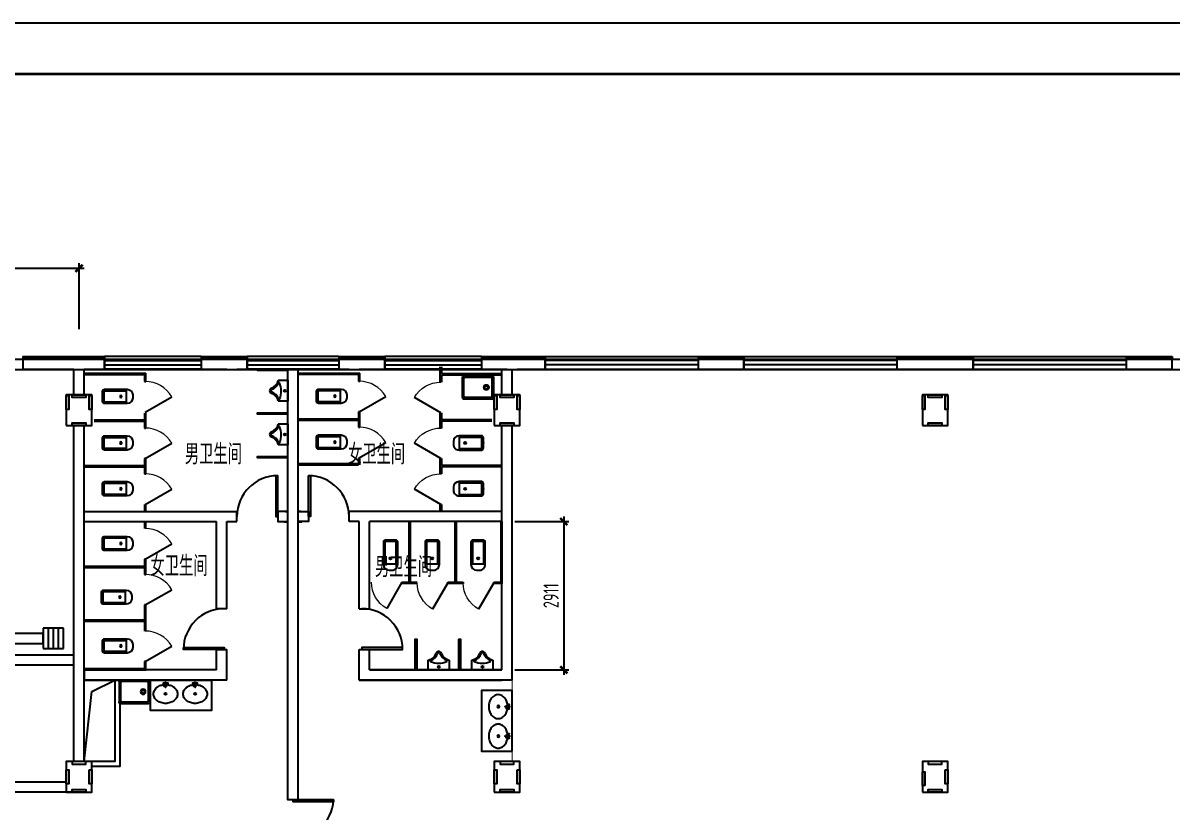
# Model space of a CAD drawing. Extents: x 428750 to 517850, y -31607 to 62245.
# Drawn here: x 464852 to 487402, y 46751 to 62245 of the extents above; entities that cross this region are included whole.
import ezdxf

# ---------------------------------------------------------------- set-up
doc = ezdxf.new("R2010")
doc.units = 0
doc.header["$LTSCALE"] = 15
for name, color, linetype in [('ACS_HFG_FK', 200, 'Continuous'), ('BORDER', 7, 'Continuous'), ('DUCT-回风管', 6, 'Continuous'), ('图层1', 7, 'Continuous'), ('图层2', 3, 'Continuous'), ('图层3', 30, 'Continuous'), ('图层4', 251, 'Continuous'), ('图层5', 86, 'Continuous')]:
    doc.layers.add(name, color=color, linetype=linetype)
doc.styles.add('TSSD_Dimension', font='Tssdeng.shx', dxfattribs={"width": 0.7, "bigfont": 'hztxt.shx'})
doc.styles.add('TSSD_Norm', font='Tssdeng.shx', dxfattribs={"width": 0.7, "bigfont": 'hztxt.shx'})
doc.styles.add('zz-0', font='ARIAL.TTF')
doc.dimstyles.new('ISO-25', dxfattribs={"dimtxt": 2.5, "dimasz": 2.5, "dimexe": 1.25, "dimexo": 0.625, "dimtad": 1, "dimtxsty": 'Standard', "dimcen": 2.5, "dimadec": 0, "dimazin": 0, "dimtfac": 1, "dimtmove": 0, "dimatfit": 3, "dimfxl": 1, "dimarcsym": 0})
doc.dimstyles.new('TSSD_100_100', dxfattribs={"dimtxt": 300, "dimasz": 100, "dimexe": 100, "dimexo": 250, "dimgap": 100, "dimtad": 1, "dimdec": 0, "dimzin": 0, "dimdsep": 46, "dimtxsty": 'TSSD_Dimension', "dimblk": 'ARCHTICK', "dimcen": 0, "dimdle": 100, "dimclrt": 7, "dimadec": 0, "dimazin": 0, "dimtfac": 1, "dimtdec": 0, "dimtix": 1, "dimtmove": 2, "dimatfit": 3, "dimldrblk": 'ARCHTICK', "dimfxl": 1, "dimtolj": 1, "dimtzin": 0, "dimarcsym": 0})

# ---------------------------------------------------------------- blocks, each defined once
blk = doc.blocks.new('_ArchTick')
at = {"color": 0, "const_width": 0.5}
blk.add_lwpolyline([(-0.71, -0.71), (0.71, 0.71)], dxfattribs=at)
blk = doc.blocks.new('*D103')
at = {"layer": 'Defpoints', "color": 0}
for p in [(465952, 57429), (465952, 55980), (461752, 55847)]:
    blk.add_point(p, dxfattribs=at)
at = {"layer": '图层5', "color": 0, "lineweight": -2}
for p, q in [((461752, 56097), (461752, 57529)), ((465952, 56230), (465952, 57529)), ((461652, 57429), (466052, 57429))]:
    blk.add_line(p, q, dxfattribs=at)
at = {"layer": '图层5', "color": 0, "lineweight": -2, "xscale": 100, "yscale": 100, "zscale": 100, "rotation": 180}
blk.add_blockref('_ArchTick', (461752, 57429), dxfattribs=at)
at = {"layer": '图层5', "color": 0, "lineweight": -2, "xscale": 100, "yscale": 100, "zscale": 100}
blk.add_blockref('_ArchTick', (465952, 57429), dxfattribs=at)
at = {"layer": '图层5', "color": 7, "insert": (463852, 57679), "char_height": 300, "attachment_point": 5, "style": 'TSSD_Dimension'}
blk.add_mtext('\\A1;4200', dxfattribs=at)
blk = doc.blocks.new('_LV8')
for p, q in [((-205, 0), (205, 0)), ((-205, -191), (-205, 0)), ((205, 0), (205, -191))]:
    blk.add_line(p, q)
blk.add_circle((0, -60), 20)
for centre, radius, start, end in [((-243, -391), 203, 19.2639, 79.2894), ((-152, -175), 10, 114.1084, 248.1394), ((5, -526), 395, 66.6675, 114.1084), ((-243, -401), 233, 19.2639, 68.1394), ((243, -401), 233, 110.4941, 160.7361), ((243, -391), 203, 100.7106, 160.7361), ((158, -173), 10, 290.4941, 66.6675), ((0, -306), 54, 199.2639, 269.7777), ((0, -316), 24, 199.2639, 269.4998), ((0, -306), 54, 270.2223, 340.7361), ((0, -316), 24, 270.5002, 340.7361)]:
    blk.add_arc(centre, radius, start, end)
blk = doc.blocks.new('$TCHSYS$APDOOR2D')
blk.add_line((0.5, 0), (0, 0.866))
at = {"lineweight": 13}
blk.add_arc((0.5, 0), 1, 120, 180, dxfattribs=at)
blk = doc.blocks.new('$lvtry$00000200')
for p, q in [((-140, -40, 0), (-140, -480, 0)), ((-110, -40, 0), (-110, -470, 0)), ((100, 0, 0), (-100, 0, 0)), ((100, -30, 0), (-100, -30, 0)), ((110, -470, 0), (110, -40, 0)), ((140, -480, 0), (140, -40, 0)), ((140, -470, 0), (-140, -470, 0)), ((-30, -590, 0), (30, -590, 0))]:
    blk.add_line(p, q)
blk.add_circle((0, -359, 0), 20)
for centre, radius, start, end in [((-100, -40, 0), 40, 90, 180), ((-100, -40, 0), 10, 90, 180), ((100, -40, 0), 40, 0, 90), ((100, -40, 0), 10, 0, 90), ((-30, -480, 0), 110, 180, 270), ((30, -480, 0), 110, 270, 0)]:
    blk.add_arc(centre, radius, start, end)
blk.add_point((0, 0))
blk = doc.blocks.new('*D122')
at = {"layer": 'Defpoints', "color": 0}
for p in [(465952, 47743), (465702, 47143), (465952, 47143)]:
    blk.add_point(p, dxfattribs=at)
at = {"layer": '图层1', "color": 0, "lineweight": -2}
for p, q in [((465952, 47743), (465701, 47743)), ((465702, 47741), (465702, 47146)), ((465952, 47143), (465701, 47143))]:
    blk.add_line(p, q, dxfattribs=at)
at = {"layer": '图层1', "color": 0}
for points in [[(465702, 47741), (465703, 47741), (465702, 47743)], [(465702, 47146), (465703, 47146), (465702, 47143)]]:
    blk.add_solid(points, dxfattribs=at)
at = {"layer": '图层1', "color": 0, "insert": (465701, 47443), "char_height": 2.5, "attachment_point": 5, "rotation": 90}
blk.add_mtext('600', dxfattribs=at)
blk = doc.blocks.new('$plan$00001091')
for p, q in [((-275, -410), (-275, -50)), ((-255, -30), (255, -30)), ((275, -50), (275, -410)), ((255, -430), (-255, -430))]:
    blk.add_line(p, q)
for points in [[(-275, 0, 0.414214), (-305, -30, 0.414214)], [(305, -30, 0.414214), (275, 0, 0.414214)], [(-305, -430, 0.414214), (-275, -460, 0.414214)], [(275, -460, 0.414214), (305, -430, 0.414214)]]:
    blk.add_lwpolyline(points, format="xyb")
for points in [[(-275, 0), (275, 0)], [(-305, -430), (-305, -30)], [(305, -30), (305, -430)], [(275, -460), (-275, -460)]]:
    blk.add_lwpolyline(points)
for radius in [50, 32.5]:
    blk.add_circle((165, -230), radius)
for centre, start, end in [((-255, -50), 90, 180), ((255, -50), 0, 90), ((-255, -410), 180, 270), ((255, -410), 270, 360)]:
    blk.add_arc(centre, 20, start, end)
at = {"style": 'zz-0'}
for tag in ['YSIZE', 'XSIZE']:
    blk.add_attdef(tag, (0, 0), '', height=0.5, dxfattribs=at)
blk = doc.blocks.new('$lvtry$00000194')
for p, q in [((-17, -27, 0), (-17, -17, 0)), ((17, -27, 0), (17, -17, 0))]:
    blk.add_line(p, q)
at = {"elevation": 0}
blk.add_lwpolyline([(14, -39, -0.067374), (92, -53, -0.088152), (166, -93, -0.105269), (218, -155, -0.121685), (235, -224, -0.121685), (218, -292, -0.105269), (166, -355, -0.088152), (92, -394, -0.078966), (0, -409, -0.078966), (-92, -394, -0.088152), (-166, -355, -0.105269), (-218, -292, -0.121685), (-235, -224, -0.121685), (-218, -155, -0.105269), (-166, -93, -0.088152), (-92, -53, -0.059935), (-23, -40, -0.059935)], format="xyb", dxfattribs=at)
for centre, radius in [((0, -221, 0), 20), ((0, -27, 0), 16.7), ((0, -221, 0), 15)]:
    blk.add_circle(centre, radius)
for centre, radius, start, end in [((-40, -17, 0), 10.1, 106.6096, 258.1648), ((-64, 250, 0), 259, 274.7069, 282.3732), ((-75, -197, 0), 173, 71.36, 79.1873), ((-29, -63, 0), 6.77, 155.344, 308.3224), ((-171, 35, 0), 166, 324.8411, 338.1337), ((-171, 35, 0), 170, 324.8411, 331.3523), ((-29, -63, 0), 3.37, 155.344, 308.3224), ((100, -178, 0), 170, 132.3141, 138.8253), ((100, -178, 0), 166, 125.5327, 138.8253), ((-12, -42, 0), 10.6, 201.8924, 261.774), ((0, -17, 0), 16.7, 0, 180), ((-381, -99, 0), 372, 2.3982, 6.7627), ((0, -80, 0), 9.9, 201.7837, 338.2163), ((64, 250, 0), 259, 257.6268, 265.2931), ((381, -99, 0), 372, 170.1008, 177.6018), ((75, -197, 0), 173, 100.8127, 110.4191), ((40, -17, 0), 10.1, 281.8352, 73.3904)]:
    blk.add_arc(centre, radius, start, end)
blk.add_point((0, -17, 0))
blk = doc.blocks.new('*D123')
at = {"color": 0, "linetype": 'ByBlock', "lineweight": -2}
for p, q in [((475466, 52554), (475466, 49443)), ((474503, 52454), (475566, 52454)), ((474503, 49543), (475566, 49543))]:
    blk.add_line(p, q, dxfattribs=at)
at = {"layer": 'Defpoints', "color": 0, "linetype": 'ByBlock'}
for p in [(474253, 52454), (474253, 49543), (475466, 49543)]:
    blk.add_point(p, dxfattribs=at)
at = {"color": 0, "linetype": 'ByBlock', "lineweight": -2, "xscale": 100, "yscale": 100, "zscale": 100}
for p, rotation in [((475466, 52454), 90), ((475466, 49543), 270)]:
    blk.add_blockref('_ArchTick', p, dxfattribs=dict(at, rotation=rotation))
at = {"color": 7, "linetype": 'ByBlock', "insert": (475216, 50999), "char_height": 300, "attachment_point": 5, "rotation": 90, "style": 'TSSD_Dimension'}
blk.add_mtext('\\A1;2911', dxfattribs=at)
blk = doc.blocks.new('H-DTDFFS-3-H')
for p, q in [((-0.5, 0.5), (-0.5, -0.5)), ((0.5, 0.5), (-0.5, 0.5)), ((-0.25, 0.5), (-0.25, -0.5)), ((0, 0.5), (0, -0.5)), ((0.25, 0.5), (0.25, -0.5)), ((0.5, -0.5), (0.5, 0.5)), ((-0.5, -0.5), (0.5, -0.5))]:
    blk.add_line(p, q)

msp = doc.modelspace()

# ---------------------------------------------------------------- linework, layer by layer
at = {"linetype": 'ByBlock', "const_width": 22, "elevation": 283.476}
msp.add_lwpolyline([(474452.412, 49343.089), (474452.412, 47743.089)], dxfattribs=at)
at = {"layer": 'BORDER', "elevation": 283.476}
msp.add_lwpolyline([(428750, 20245.151), (428750, 62245.151), (517850, 62245.151), (517850, 20245.151)], close=True, dxfattribs=at)
at = {"layer": 'BORDER', "const_width": 50, "elevation": 283.476}
msp.add_lwpolyline([(431250, 21245.151), (431250, 61245.151), (516850, 61245.151), (516850, 21245.151)], close=True, dxfattribs=at)
at = {"layer": 'DUCT-回风管'}
for p, q in [((465250, 50260), (460101.259, 50260)), ((465250, 50060), (465250, 50260)), ((460101.259, 50060), (465250, 50060))]:
    msp.add_line(p, q, dxfattribs=at)
at = {"layer": '图层1'}
for p, q in [((464852.415, 55698.12, 283.476), (464852.415, 55648.12, 283.476)), ((464852.415, 55698.12, 283.476), (465952.415, 55698.12, 283.476)), ((465952.415, 55648.12, 283.476), (464852.415, 55648.12, 283.476)), ((464852.415, 55648.12, 283.476), (464852.415, 55448.12, 283.476)), ((465952.415, 55698.12, 283.476), (466452.415, 55698.12, 283.476)), ((466452.415, 55648.12, 283.476), (465952.415, 55648.12, 283.476)), ((466452.415, 55698.12, 283.476), (466452.415, 55648.12, 283.476)), ((466452.415, 55448.12, 283.476), (466452.415, 55648.12, 283.476)), ((468352.415, 55698.12, 283.476), (468352.415, 55648.12, 283.476)), ((468352.415, 55698.12, 283.476), (468952.415, 55698.12, 283.476)), ((468952.415, 55648.12, 283.476), (468352.415, 55648.12, 283.476)), ((468352.415, 55648.12, 283.476), (468352.415, 55448.12, 283.476)), ((468952.415, 55698.12, 283.476), (469251.988, 55698.12, 283.476)), ((469251.988, 55648.12, 283.476), (468952.415, 55648.12, 283.476)), ((469251.988, 55698.12, 283.476), (469251.988, 55648.12, 283.476)), ((469251.988, 55448.12, 283.476), (469251.988, 55648.12, 283.476)), ((471051.988, 55698.12, 283.476), (471051.988, 55648.12, 283.476)), ((471051.988, 55698.12, 283.476), (471352.415, 55698.12, 283.476)), ((471352.415, 55648.12, 283.476), (471051.988, 55648.12, 283.476)), ((471051.988, 55648.12, 283.476), (471051.988, 55448.12, 283.476)), ((471352.415, 55698.12, 283.476), (471952.415, 55698.12, 283.476)), ((471952.415, 55648.12, 283.476), (471352.415, 55648.12, 283.476)), ((471952.415, 55698.12, 283.476), (471952.415, 55648.12, 283.476)), ((471952.415, 55448.12, 283.476), (471952.415, 55648.12, 283.476)), ((473852.415, 55698.12, 283.476), (473852.415, 55648.12, 283.476)), ((473852.415, 55698.12, 283.476), (474452.415, 55698.12, 283.476)), ((474452.415, 55648.12, 283.476), (473852.415, 55648.12, 283.476)), ((473852.415, 55648.12, 283.476), (473852.415, 55448.12, 283.476)), ((474452.415, 55698.12, 283.476), (475102.415, 55698.12, 283.476)), ((475102.415, 55648.12, 283.476), (474452.415, 55648.12, 283.476)), ((475102.415, 55698.12, 283.476), (475102.415, 55648.12, 283.476)), ((475102.415, 55698.12, 283.476), (475102.415, 55448.12, 283.476)), ((475102.415, 55448.12, 283.476), (475102.415, 55648.12, 283.476)), ((478102.415, 55698.12, 283.476), (478102.415, 55648.12, 283.476)), ((478102.415, 55698.12, 283.476), (479002.415, 55698.12, 283.476)), ((478102.415, 55698.12, 283.476), (478102.415, 55448.12, 283.476)), ((479002.415, 55648.12, 283.476), (478102.415, 55648.12, 283.476)), ((478102.415, 55648.12, 283.476), (478102.415, 55448.12, 283.476)), ((479002.415, 55698.12, 283.476), (479002.415, 55648.12, 283.476)), ((479002.415, 55698.12, 283.476), (479002.415, 55448.12, 283.476)), ((479002.415, 55448.12, 283.476), (479002.415, 55648.12, 283.476)), ((482002.415, 55698.12, 283.476), (482002.415, 55648.12, 283.476)), ((482002.415, 55698.12, 283.476), (483502.415, 55698.12, 283.476)), ((482002.415, 55698.12, 283.476), (482002.415, 55448.12, 283.476)), ((483502.415, 55648.12, 283.476), (482002.415, 55648.12, 283.476)), ((482002.415, 55648.12, 283.476), (482002.415, 55448.12, 283.476)), ((483502.415, 55698.12, 283.476), (483502.415, 55648.12, 283.476)), ((483502.415, 55698.12, 283.476), (483502.415, 55448.12, 283.476)), ((483502.415, 55448.12, 283.476), (483502.415, 55648.12, 283.476)), ((486502.415, 55698.12, 283.476), (486502.415, 55648.12, 283.476)), ((486502.415, 55698.12, 283.476), (487402.415, 55698.12, 283.476)), ((486502.415, 55698.12, 283.476), (486502.415, 55448.12, 283.476)), ((487402.415, 55648.12, 283.476), (486502.415, 55648.12, 283.476)), ((486502.415, 55648.12, 283.476), (486502.415, 55448.12, 283.476)), ((487402.415, 55698.12, 283.476), (487402.415, 55648.12, 283.476)), ((487402.415, 55448.12, 283.476), (487402.415, 55648.12, 283.476)), ((464852.415, 55448.12, 283.476), (465852.415, 55448.12, 283.476)), ((465852.412, 54943.089, 283.476), (465852.412, 55443.089, 283.476)), ((466052.412, 54943.089, 283.476), (466052.412, 55443.089, 283.476)), ((466052.415, 55448.12, 283.476), (466452.415, 55448.12, 283.476)), ((468352.415, 55448.12, 283.476), (468852.415, 55448.12, 283.476)), ((469052.415, 55448.12, 283.476), (469251.988, 55448.12, 283.476)), ((470052.467, 52654.496, 283.476), (470052.5, 55443.089, 283.476)), ((471051.988, 55448.12, 283.476), (471252.415, 55448.12, 283.476)), ((471452.415, 55448.12, 283.476), (471952.415, 55448.12, 283.476)), ((473852.415, 55448.12, 283.476), (474352.415, 55448.12, 283.476)), ((474552.415, 55448.12, 283.476), (475102.415, 55448.12, 283.476)), ((478102.415, 55448.12, 283.476), (479002.415, 55448.12, 283.476)), ((482002.415, 55448.12, 283.476), (483502.415, 55448.12, 283.476)), ((486502.415, 55448.12, 283.476), (487402.415, 55448.12, 283.476)), ((465852.412, 47743.089, 283.476), (465852.412, 54343.089, 283.476)), ((466052.412, 47743.089, 283.476), (466052.412, 54343.089, 283.476)), ((468344.549, 52654.496, 283.476), (468344.607, 52654.496, 283.476)), ((469052.467, 52454.496, 283.476), (469052.467, 52654.496, 283.476)), ((470002.464, 52654.51, 283.476), (470052.464, 52654.51, 283.476)), ((470302.465, 52654.482, 283.476), (470252.465, 52654.482, 283.476)), ((470302.465, 52654.482, 283.476), (470252.467, 52654.496, 283.476)), ((471252.533, 52454.496, 283.476), (471252.533, 52654.496, 283.476)), ((471252.591, 52654.496, 283.476), (471252.533, 52654.496, 283.476)), ((466052.412, 52454.496, 283.476), (467239.912, 52454.496, 283.476)), ((468652.412, 50744.114, 283.476), (468652.412, 52454.496, 283.476)), ((468852.412, 50744.114, 283.476), (468852.412, 52454.496, 283.476)), ((468852.412, 52454.496, 283.476), (469052.376, 52454.496, 283.476)), ((469052.376, 52454.496, 283.476), (469052.412, 52454.496, 283.476)), ((470002.464, 52454.51, 283.476), (470052.464, 52454.51, 283.476)), ((470251.934, 46993.122, 283.476), (470252.465, 52454.496, 283.476)), ((470302.467, 52454.496, 283.476), (470302.467, 52454.51, 283.476)), ((471252.624, 52454.496, 283.476), (471252.589, 52454.496, 283.476)), ((471452.589, 52454.496, 283.476), (471252.624, 52454.496, 283.476)), ((471452.589, 50744.114, 283.476), (471452.589, 52454.496, 283.476)), ((471652.589, 50744.114, 283.476), (471652.589, 52454.496, 283.476)), ((474251.814, 52454.83, 283.476), (473064.314, 52454.733, 283.476)), ((468852.412, 50744.114, 283.476), (468652.412, 50744.114, 283.476)), ((463644.019, 49840.384, 283.476), (465850.847, 49840.384, 283.476)), ((468652.412, 49543.089, 283.476), (468652.412, 49944.114, 283.476)), ((468852.412, 49944.114, 283.476), (468852.412, 49944.114, 283.476)), ((468852.412, 49343.089, 283.476), (468852.412, 49944.114, 283.476)), ((471452.589, 49343.089, 283.476), (471452.589, 49944.114, 283.476)), ((471652.589, 49543.089, 283.476), (471652.589, 49944.114, 283.476)), ((463847.943, 49640.384, 283.476), (465850.847, 49640.384, 283.476)), ((468652.412, 49543.089, 283.476), (466052.412, 49543.089, 283.476)), ((474252.412, 49543.089, 283.476), (471652.589, 49543.089, 283.476)), ((471652.589, 49543.089, 283.476), (474252.589, 49543.089, 283.476)), ((468852.412, 49343.089, 283.476), (466052.412, 49343.089, 283.476)), ((474452.412, 49343.089, 283.476), (471452.589, 49343.089, 283.476)), ((471452.589, 49343.089, 283.476), (474252.589, 49343.089, 283.476))]:
    msp.add_line(p, q, dxfattribs=at)
at = {"layer": '图层1', "extrusion": (0, 0, -1)}
for p, q in [((466452.415, 55698.12, 283.476), (466452.415, 55448.12, 283.476)), ((468352.415, 55698.12, 283.476), (468352.415, 55448.12, 283.476)), ((469251.988, 55698.12, 283.476), (469251.988, 55448.12, 283.476)), ((471051.988, 55698.12, 283.476), (471051.988, 55448.12, 283.476)), ((471952.415, 55698.12, 283.476), (471952.415, 55448.12, 283.476)), ((473852.415, 55698.12, 283.476), (473852.415, 55448.12, 283.476))]:
    msp.add_line(p, q, dxfattribs=at)
at = {"layer": '图层1', "color": 0, "linetype": 'ByBlock'}
for p, q in [((465852.412, 54943.089, 283.476), (465852.412, 55443.089, 283.476)), ((466052.412, 54943.089, 283.476), (466052.412, 55438.057, 283.476)), ((470051.988, 47004.008, 283.476), (470052.5, 55418.12, 283.476)), ((470251.988, 48343.089, 283.476), (470251.988, 55448.12, 283.476)), ((465852.412, 47743.089, 283.476), (465852.412, 54343.089, 283.476)), ((466052.412, 47743.089, 283.476), (466052.412, 54343.089, 283.476))]:
    msp.add_line(p, q, dxfattribs=at)
at = {"layer": '图层1', "elevation": 283.476}
for points in [[(446252.412, 43293.089), (446252.412, 55643.089), (508952.412, 55643.089), (508952.412, 46942.884), (499802.412, 46942.884), (499802.412, 43243.089), (501652.412, 43243.089), (501652.412, 32443.089), (439052.412, 32443.089), (439052.412, 43243.089), (446202.412, 43243.089)], [(446452.412, 54943.089), (446452.412, 55443.089), (508752.412, 55443.089), (508752.412, 47142.884), (499602.412, 47142.884), (499602.412, 43043.089), (501452.412, 43043.089), (501452.412, 32643.089), (466202.412, 32643.089)], [(466052.412, 52654.496), (469052.412, 52654.496)], [(470052.467, 52654.496), (469852.467, 52654.496), (469852.467, 52454.496), (470002.464, 52454.51), (470027.482, 52454.496)], [(470252.533, 52654.496), (470452.533, 52654.496), (470452.533, 52454.496), (470302.536, 52454.51), (470277.518, 52454.496)], [(474252.589, 52654.496), (471252.589, 52654.496)], [(466052.412, 52454.496), (468652.412, 52454.496)], [(468852.412, 52454.496), (468852.412, 52454.496)], [(471452.589, 52454.496), (471452.589, 52454.496)], [(474252.589, 52454.496), (471652.589, 52454.496)], [(471452.589, 50744.114), (471652.589, 50744.114)], [(468652.412, 49944.114), (468852.412, 49944.114)], [(471452.589, 49944.114), (471652.589, 49944.114)], [(466052.412, 49543.089), (466052.412, 49343.089)], [(466052.412, 49343.089), (466752.412, 49343.089), (466752.412, 47643.089), (466202.412, 47643.089)], [(465701.162, 47143.089), (463416.988, 47143.089)], [(470252.419, 46993.122), (470051.988, 46993.122), (470051.988, 47014.894)]]:
    msp.add_lwpolyline(points, dxfattribs=at)
for points in [[(465702.412, 54343.089), (466202.412, 54343.089), (466202.412, 54943.089), (465702.412, 54943.089)], [(465702.412, 54928.089), (465752.412, 54928.089), (465752.412, 54657.884), (465702.412, 54657.884)], [(466087.514, 54943.089), (466087.514, 54893.089), (465817.309, 54893.089), (465817.309, 54943.089)], [(466152.412, 54928.089), (466202.412, 54928.089), (466202.412, 54657.884), (466152.412, 54657.884)], [(474102.412, 54343.089), (474602.412, 54343.089), (474602.412, 54943.089), (474102.412, 54943.089)], [(474102.412, 54928.089), (474152.412, 54928.089), (474152.412, 54657.884), (474102.412, 54657.884)], [(474487.514, 54943.089), (474487.514, 54893.089), (474217.309, 54893.089), (474217.309, 54943.089)], [(474552.412, 54928.089), (474602.412, 54928.089), (474602.412, 54657.884), (474552.412, 54657.884)], [(482502.412, 54343.089), (483002.412, 54343.089), (483002.412, 54943.089), (482502.412, 54943.089)], [(482502.412, 54928.089), (482552.412, 54928.089), (482552.412, 54657.884), (482502.412, 54657.884)], [(482887.514, 54943.089), (482887.514, 54893.089), (482617.309, 54893.089), (482617.309, 54943.089)], [(482952.412, 54928.089), (483002.412, 54928.089), (483002.412, 54657.884), (482952.412, 54657.884)], [(465817.309, 54343.089), (465817.309, 54393.089), (466087.514, 54393.089), (466087.514, 54343.089)], [(474217.309, 54343.089), (474217.309, 54393.089), (474487.514, 54393.089), (474487.514, 54343.089)], [(482617.309, 54343.089), (482617.309, 54393.089), (482887.514, 54393.089), (482887.514, 54343.089)], [(466052.412, 49343.089), (466652.412, 49343.089), (466652.412, 47743.089), (466052.412, 47743.089)], [(465702.412, 47143.089), (466202.412, 47143.089), (466202.412, 47743.089), (465702.412, 47743.089)], [(465817.309, 47743.089), (465817.309, 47693.089), (466087.514, 47693.089), (466087.514, 47743.089)], [(474102.412, 47143.089), (474602.412, 47143.089), (474602.412, 47743.089), (474102.412, 47743.089)], [(474217.309, 47743.089), (474217.309, 47693.089), (474487.514, 47693.089), (474487.514, 47743.089)], [(482502.412, 47143.089), (483002.412, 47143.089), (483002.412, 47743.089), (482502.412, 47743.089)], [(482617.309, 47743.089), (482617.309, 47693.089), (482887.514, 47693.089), (482887.514, 47743.089)], [(465702.412, 47578.191), (465752.412, 47578.191), (465752.412, 47307.986), (465702.412, 47307.986)], [(466152.412, 47578.191), (466202.412, 47578.191), (466202.412, 47307.986), (466152.412, 47307.986)], [(474102.412, 47578.191), (474152.412, 47578.191), (474152.412, 47307.986), (474102.412, 47307.986)], [(474552.412, 47578.191), (474602.412, 47578.191), (474602.412, 47307.986), (474552.412, 47307.986)], [(482502.412, 47543.191), (482552.412, 47543.191), (482552.412, 47272.986), (482502.412, 47272.986)], [(482952.412, 47578.191), (483002.412, 47578.191), (483002.412, 47307.986), (482952.412, 47307.986)], [(465817.309, 47143.089), (465817.309, 47193.089), (466087.514, 47193.089), (466087.514, 47143.089)], [(474217.309, 47143.089), (474217.309, 47193.089), (474487.514, 47193.089), (474487.514, 47143.089)], [(482617.309, 47143.089), (482617.309, 47193.089), (482887.514, 47193.089), (482887.514, 47143.089)]]:
    msp.add_lwpolyline(points, close=True, dxfattribs=at)
at = {"layer": '图层1', "const_width": 50, "elevation": 283.476}
for points in [[(470002.533, 52454.51), (470002.533, 52454.496), (470052.5, 52454.496)], [(470302.467, 52454.51), (470302.467, 52454.496), (470252.5, 52454.496)]]:
    msp.add_lwpolyline(points, dxfattribs=at)
at = {"layer": '图层1', "color": 0, "linetype": 'ByBlock', "elevation": 283.476}
msp.add_lwpolyline([(465702.412, 47340.384), (463850.882, 47339.521)], dxfattribs=at)
at = {"layer": '图层2', "extrusion": (0, 0, -1)}
for p, q in [((468352.415, 55698.12, 283.476), (466452.415, 55698.12, 283.476)), ((466452.415, 55614.787, 283.476), (468352.415, 55614.787, 283.476)), ((466452.415, 55531.453, 283.476), (468352.415, 55531.453, 283.476)), ((471051.988, 55698.12, 283.476), (469251.988, 55698.12, 283.476)), ((469251.988, 55614.787, 283.476), (471051.988, 55614.787, 283.476)), ((469251.988, 55531.453, 283.476), (471051.988, 55531.453, 283.476)), ((473852.415, 55698.12, 283.476), (471952.415, 55698.12, 283.476)), ((471952.415, 55614.787, 283.476), (473852.415, 55614.787, 283.476)), ((471952.415, 55531.453, 283.476), (473852.415, 55531.453, 283.476)), ((468352.415, 55448.12, 283.476), (466452.415, 55448.12, 283.476)), ((471051.988, 55448.12, 283.476), (469251.988, 55448.12, 283.476)), ((473852.415, 55448.12, 283.476), (471952.415, 55448.12, 283.476))]:
    msp.add_line(p, q, dxfattribs=at)
at = {"layer": '图层2'}
for p, q in [((475102.415, 55698.12, 283.476), (478102.415, 55698.12, 283.476)), ((478102.415, 55614.787, 283.476), (475102.415, 55614.787, 283.476)), ((478102.415, 55531.453, 283.476), (475102.415, 55531.453, 283.476)), ((479002.415, 55698.12, 283.476), (482002.415, 55698.12, 283.476)), ((482002.415, 55614.787, 283.476), (479002.415, 55614.787, 283.476)), ((482002.415, 55531.453, 283.476), (479002.415, 55531.453, 283.476)), ((483502.415, 55698.12, 283.476), (486502.415, 55698.12, 283.476)), ((486502.415, 55614.787, 283.476), (483502.415, 55614.787, 283.476)), ((486502.415, 55531.453, 283.476), (483502.415, 55531.453, 283.476)), ((475102.415, 55448.12, 283.476), (478102.415, 55448.12, 283.476)), ((479002.415, 55448.12, 283.476), (482002.415, 55448.12, 283.476)), ((483502.415, 55448.12, 283.476), (486502.415, 55448.12, 283.476))]:
    msp.add_line(p, q, dxfattribs=at)
at = {"layer": '图层3'}
for p, q in [((474252.412, 54943.089, 283.476), (474252.412, 55443.089, 283.476)), ((474452.412, 54943.089, 283.476), (474452.412, 55443.089, 283.476)), ((474252.412, 49543.089, 283.476), (474252.412, 54343.089, 283.476)), ((474452.412, 49343.089, 283.476), (474452.412, 54343.089, 283.476)), ((470949.367, 46993.355, 283.476), (470152.412, 46993.089, 283.476))]:
    msp.add_line(p, q, dxfattribs=at)
at = {"layer": '图层3', "elevation": 283.476}
for points in [[(469812.467, 53354.496), (469812.467, 52554.496), (469852.467, 52554.496), (469852.467, 53354.496), (469812.467, 53354.496)], [(470492.533, 53354.496), (470492.533, 52554.496), (470452.533, 52554.496), (470452.533, 53354.496), (470492.533, 53354.496)], [(468002.412, 49984.114), (468802.412, 49984.114), (468802.412, 49944.114), (468002.412, 49944.114), (468002.412, 49984.114)], [(472302.589, 49984.114), (471502.589, 49984.114), (471502.589, 49944.114), (472302.589, 49944.114), (472302.589, 49984.114)]]:
    msp.add_lwpolyline(points, dxfattribs=at)
msp.add_lwpolyline([(470152.412, 46993.089), (470949.367, 46993.355), (470949.367, 46953.355), (470152.412, 46953.089), (470152.412, 46993.089)], close=True, dxfattribs=at)
at = {"layer": '图层3'}
for centre, start, end in [((469852.467, 52554.496, 283.476), 90, 180), ((470452.533, 52554.496, 283.476), 0, 90), ((468802.412, 49944.114, 283.476), 90, 180), ((471502.589, 49944.114, 283.476), 0, 90), ((470152.412, 47043.089, 283.476), 270, 354.9993554)]:
    msp.add_arc(centre, 800, start, end, dxfattribs=at)
at = {"layer": '图层4'}
for p, q in [((473040.089, 55342.396, 283.476), (473040.089, 55492.396, 283.476)), ((473065.089, 55492.396, 283.476), (473065.089, 55354.896, 283.476)), ((466051.16, 55368.097, 283.476), (467264.912, 55368.097, 283.476)), ((466055.563, 55343.097, 283.476), (467239.912, 55343.097, 283.476)), ((467239.912, 55343.097, 283.476), (467239.912, 55205.597, 283.476)), ((467264.912, 55205.597, 283.476), (467264.912, 55368.097, 283.476)), ((470251.988, 55371.318, 283.476), (471464.488, 55371.318, 283.476)), ((470251.988, 55346.318, 283.476), (471439.488, 55346.318, 283.476)), ((471439.488, 55346.318, 283.476), (471439.488, 55208.818, 283.476)), ((471464.488, 55208.818, 283.476), (471464.488, 55371.318, 283.476)), ((473040.089, 55192.396, 283.476), (473040.089, 55342.396, 283.476)), ((474252.589, 55354.896, 283.476), (473065.089, 55354.896, 283.476)), ((473065.089, 55329.896, 283.476), (473065.089, 55192.396, 283.476)), ((474252.589, 55329.896, 283.476), (473065.089, 55329.896, 283.476)), ((467239.912, 55205.597, 283.476), (467264.912, 55205.597, 283.476)), ((471439.488, 55208.818, 283.476), (471464.488, 55208.818, 283.476)), ((467239.912, 54584.282, 283.476), (467239.912, 54291.996, 283.476)), ((467264.912, 54291.996, 283.476), (467264.912, 54588.977, 283.476)), ((471439.488, 54608.818, 283.476), (471439.488, 54471.318, 283.476)), ((471464.488, 54608.818, 283.476), (471439.488, 54608.818, 283.476)), ((471464.488, 54458.818, 283.476), (471464.488, 54608.818, 283.476)), ((473040.114, 54454.499, 283.476), (473040.133, 54591.999, 283.476)), ((473065.133, 54591.996, 283.476), (473065.114, 54454.496, 283.476)), ((466252.412, 54454.496, 283.476), (467264.912, 54454.496, 283.476)), ((466252.412, 54429.496, 283.476), (467239.912, 54429.496, 283.476)), ((470251.988, 54471.318, 283.476), (471439.488, 54471.318, 283.476)), ((470251.988, 54446.318, 283.476), (471439.488, 54446.318, 283.476)), ((471439.488, 54446.318, 283.476), (471439.488, 54308.818, 283.476)), ((471464.488, 54308.818, 283.476), (471464.488, 54458.818, 283.476)), ((474052.589, 54454.496, 283.476), (473040.089, 54454.496, 283.476)), ((473040.089, 54291.996, 283.476), (473040.089, 54454.496, 283.476)), ((474052.589, 54429.496, 283.476), (473065.089, 54429.496, 283.476)), ((473065.089, 54429.496, 283.476), (473065.089, 54291.996, 283.476)), ((467239.912, 54291.996, 283.476), (467264.912, 54291.996, 283.476)), ((471439.488, 54308.818, 283.476), (471464.488, 54308.818, 283.476)), ((473065.089, 54291.996, 283.476), (473040.089, 54291.996, 283.476)), ((467239.912, 53691.996, 283.476), (467239.912, 53554.496, 283.476)), ((467264.912, 53691.996, 283.476), (467239.912, 53691.996, 283.476)), ((467264.912, 53541.996, 283.476), (467264.912, 53691.996, 283.476)), ((471439.488, 53708.818, 283.476), (471439.488, 53571.318, 283.476)), ((471464.488, 53571.318, 283.476), (471464.488, 53708.818, 283.476)), ((473040.089, 53691.996, 283.476), (473065.089, 53691.996, 283.476)), ((473040.089, 53541.996, 283.476), (473040.089, 53691.996, 283.476)), ((473065.089, 53691.996, 283.476), (473065.089, 53554.496, 283.476)), ((466052.412, 53554.496, 283.476), (467239.912, 53554.496, 283.476)), ((466052.412, 53529.496, 283.476), (467239.912, 53529.496, 283.476)), ((467239.912, 53529.496, 283.476), (467239.912, 53391.996, 283.476)), ((467264.912, 53391.996, 283.476), (467264.912, 53541.996, 283.476)), ((470251.988, 53596.318, 283.476), (471439.488, 53596.318, 283.476)), ((470251.988, 53571.318, 283.476), (471439.488, 53571.318, 283.476)), ((473040.089, 53391.996, 283.476), (473040.089, 53541.996, 283.476)), ((474252.589, 53554.496, 283.476), (473065.089, 53554.496, 283.476)), ((473065.089, 53529.496, 283.476), (473065.089, 53391.996, 283.476)), ((474252.589, 53529.496, 283.476), (473065.089, 53529.496, 283.476)), ((467239.912, 53391.996, 283.476), (467264.912, 53391.996, 283.476)), ((473065.089, 53391.996, 283.476), (473040.089, 53391.996, 283.476)), ((467239.912, 52791.996, 283.476), (467239.912, 52654.496, 283.476)), ((467264.912, 52654.496, 283.476), (467264.912, 52791.996, 283.476)), ((473040.114, 52654.1, 283.476), (473040.133, 52791.6, 283.476)), ((473065.133, 52791.596, 283.476), (473040.133, 52791.594, 283.476)), ((473065.133, 52791.596, 283.476), (473065.114, 52654.096, 283.476)), ((467239.912, 52454.496, 283.476), (467239.912, 52316.996, 283.476)), ((467264.912, 52316.996, 283.476), (467264.912, 52454.496, 283.476)), ((472427.589, 52454.347, 283.476), (472427.685, 51266.847, 283.476)), ((472452.589, 52454.349, 283.476), (472452.685, 51266.849, 283.476)), ((473327.589, 52454.421, 283.476), (473327.685, 51266.921, 283.476)), ((473352.589, 52454.423, 283.476), (473352.685, 51266.923, 283.476)), ((474227.589, 52454.494, 283.476), (474227.685, 51266.994, 283.476)), ((474252.589, 52454.496, 283.476), (474252.687, 51241.996, 283.476)), ((467239.912, 51716.996, 283.476), (467239.912, 51579.496, 283.476)), ((467264.912, 51716.996, 283.476), (467239.912, 51716.996, 283.476)), ((467264.912, 51566.996, 283.476), (467264.912, 51716.996, 283.476)), ((466052.412, 51579.496, 283.476), (467239.912, 51579.496, 283.476)), ((466052.412, 51554.496, 283.476), (467239.912, 51554.496, 283.476)), ((467239.912, 51554.496, 283.476), (467239.912, 51416.996, 283.476)), ((467239.912, 51416.996, 283.476), (467264.912, 51416.996, 283.476)), ((467264.912, 51416.996, 283.476), (467264.912, 51566.996, 283.476)), ((472290.185, 51266.836, 283.476), (472427.685, 51266.847, 283.476)), ((472440.187, 51241.848, 283.476), (472290.187, 51241.836, 283.476)), ((472590.187, 51241.861, 283.476), (472440.187, 51241.848, 283.476)), ((472452.685, 51266.849, 283.476), (472590.185, 51266.861, 283.476)), ((472452.685, 51266.849, 283.476), (472590.185, 51266.861, 283.476)), ((472590.187, 51241.861, 283.476), (472452.687, 51241.849, 283.476)), ((473190.185, 51266.909, 283.476), (473327.685, 51266.921, 283.476)), ((473190.187, 51241.909, 283.476), (473190.185, 51266.909, 283.476)), ((473340.187, 51241.922, 283.476), (473190.187, 51241.909, 283.476)), ((473490.187, 51241.934, 283.476), (473340.187, 51241.922, 283.476)), ((473352.685, 51266.923, 283.476), (473490.185, 51266.934, 283.476)), ((473490.185, 51266.934, 283.476), (473490.187, 51241.934, 283.476)), ((474090.185, 51266.983, 283.476), (474227.685, 51266.994, 283.476)), ((474090.187, 51241.983, 283.476), (474090.185, 51266.983, 283.476)), ((474252.687, 51241.996, 283.476), (474090.187, 51241.983, 283.476)), ((467239.912, 50816.996, 283.476), (467239.912, 50299.712, 283.476)), ((467264.912, 50816.996, 283.476), (467239.912, 50816.996, 283.476)), ((467264.912, 50300.423, 283.476), (467264.912, 50816.996, 283.476)), ((466033.178, 50525.626, 283.476), (467242.189, 50525.626, 283.476)), ((466033.178, 50500.626, 283.476), (467245.678, 50500.626, 283.476)), ((467239.912, 49705.589, 283.476), (467239.912, 49568.089, 283.476)), ((467264.912, 49705.589, 283.476), (467239.912, 49705.589, 283.476)), ((467264.912, 49543.089, 283.476), (467264.912, 49705.589, 283.476)), ((466052.412, 49568.089, 283.476), (467239.912, 49568.089, 283.476)), ((466052.412, 49543.089, 283.476), (467264.912, 49543.089, 283.476)), ((466203.165, 49115.962, 283.476), (466652.412, 49343.089, 283.476)), ((466052.412, 47743.089, 283.476), (466203.165, 49115.962, 283.476))]:
    msp.add_line(p, q, dxfattribs=at)
at = {"layer": '图层4', "elevation": 283.476}
for points in [[(470052.476, 55418.12), (469452.476, 55418.12), (469452.476, 55448.12), (470052.476, 55448.12)], [(470052.476, 54560.943), (469452.476, 54560.943), (469452.476, 54590.943), (470052.476, 54590.943)], [(470052.476, 53703.766), (469452.476, 53703.766), (469452.476, 53733.766), (470052.476, 53733.766)], [(472549.836, 49543.089), (472549.836, 50143.089), (472579.836, 50143.089), (472579.836, 49543.089)], [(473407.013, 49543.089), (473407.013, 50143.089), (473437.013, 50143.089), (473437.013, 49543.089)]]:
    msp.add_lwpolyline(points, dxfattribs=at)
for points in [[(467354.534, 49343.234), (468549.495, 49343.089), (468549.422, 48743.089), (467354.839, 48743.234)], [(474452.412, 47945.608), (474452.412, 49140.569), (473852.412, 49140.569), (473852.412, 47945.987)]]:
    msp.add_lwpolyline(points, close=True, dxfattribs=at)

# ---------------------------------------------------------------- block references
at = {"layer": 'ACS_HFG_FK', "xscale": 400, "yscale": 400, "rotation": 180}
msp.add_blockref('H-DTDFFS-3-H', (465450, 50160), dxfattribs=at)
at = {"layer": '图层4'}
for name, p, rotation in [('$plan$00001091', (473781.636, 55320.619, 283.476), 359.9953313189031), ('_LV8', (470052.476, 55023.22, 283.476), 270), ('_LV8', (470052.476, 54166.043, 283.476), 270), ('$lvtry$00000200', (473889.612, 53998.55, 283.476), 270), ('$lvtry$00000200', (473889.612, 53098.55, 283.476), 270), ('$lvtry$00000200', (472066.457, 52091.408, 283.476), 0.004668681096814525), ('$lvtry$00000200', (472883.564, 52091.408, 283.476), 0.004668681096814525), ('$lvtry$00000200', (473783.564, 52091.481, 283.476), 0.004668681096814525), ('_LV8', (473012.113, 49543.089, 283.476), 180), ('_LV8', (473869.29, 49543.089, 283.476), 180), ('$lvtry$00000194', (467650.857, 49293.198, 283.476), 359.9930208073012), ('$lvtry$00000194', (468230.152, 49293.128, 283.476), 359.9930208073012)]:
    msp.add_blockref(name, p, dxfattribs=dict(at, rotation=rotation))
at = {"layer": '图层4', "xscale": -1}
for name, p, rotation in [('$lvtry$00000200', (466415.388, 54912.152, 283.476), 90), ('$lvtry$00000200', (470614.964, 54915.373, 283.476), 90), ('$lvtry$00000200', (466415.388, 53998.55, 283.476), 90), ('$lvtry$00000200', (470614.964, 54015.373, 283.476), 90), ('$lvtry$00000200', (466415.388, 53098.55, 283.476), 90), ('$lvtry$00000200', (466415.388, 52023.55, 283.476), 90), ('$lvtry$00000200', (466396.155, 50969.681, 283.476), 90), ('$lvtry$00000200', (466415.388, 50012.143, 283.476), 90), ('$plan$00001091', (467043.551, 48883.1, 283.476), 179.9976894900769), ('$lvtry$00000194', (474402.412, 48821.232, 283.476), 270), ('$lvtry$00000194', (474402.412, 48241.937, 283.476), 270)]:
    msp.add_blockref(name, p, dxfattribs=dict(at, rotation=rotation))
at = {"layer": '图层4', "yscale": 600, "zscale": 25}
for p, xscale, rotation in [((467252.412, 54905.597, 283.476), 600, 270), ((471451.988, 54908.818, 283.476), 600, 270), ((473052.589, 54892.396, 283.476), -600, 89.99999999997779), ((467252.412, 53991.996, 283.476), 600, 270), ((471451.988, 54008.818, 283.476), 600, 270), ((473052.589, 53991.996, 283.476), -600, 89.99999999997779), ((467252.412, 53091.996, 283.476), 600, 270), ((473052.589, 53091.996, 283.476), -600, 89.99999999997779), ((467252.412, 52016.996, 283.476), 600, 270), ((467252.412, 51116.996, 283.476), 600, 270), ((471990.185, 51266.812, 283.476), -600.00000000002, 180.0046686816387), ((472890.186, 51254.385, 283.476), -600.00000000002, 180.0046686816387), ((473790.186, 51254.458, 283.476), -600.00000000002, 180.0046686816387), ((467252.412, 50005.589, 283.476), 600, 270)]:
    msp.add_blockref('$TCHSYS$APDOOR2D', p, dxfattribs=dict(at, xscale=xscale, rotation=rotation))

# ---------------------------------------------------------------- texts
at = {"layer": '图层5', "style": 'TSSD_Norm', "width": 0.7}
for s, p in [('男卫生间', (468028.78, 53578.011, 283.476)), ('女卫生间', (471231.735, 53578.011, 283.476)), ('女卫生间', (467355.042, 51382.435, 283.476)), ('男卫生间', (471760.56, 51363.601, 283.476))]:
    msp.add_text(s, height=400, dxfattribs=at).set_placement(p)

# ---------------------------------------------------------------- dimensions: what is measured, and where the dimension line sits
at = {"linetype": 'ByBlock'}
dim = msp.add_linear_dim(base=(475465.729, 49543.089, 283.476), p1=(474252.589, 52454.496, 283.476), p2=(474252.589, 49543.089, 283.476), angle=90, dimstyle='TSSD_100_100', dxfattribs=at)
dim.commit()
dim.dimension.update_dxf_attribs({"geometry": '*D123', "text_midpoint": (475215.729, 50998.792, 283.476)})
at = {"layer": '图层1'}
dim = msp.add_linear_dim(base=(465702.412, 47143.089, 283.476), p1=(465952.412, 47743.089, 283.476), p2=(465952.412, 47143.089, 283.476), angle=90, dimstyle='ISO-25', dxfattribs=at)
dim.commit()
dim.dimension.update_dxf_attribs({"geometry": '*D122', "text_midpoint": (465700.537, 47443.089, 283.476)})
at = {"layer": '图层5'}
dim = msp.add_linear_dim(base=(465952.412, 57429.223, 283.476), p1=(461752.412, 55847.236, 283.476), p2=(465952.412, 55980.451, 283.476), dimstyle='TSSD_100_100', dxfattribs=at)
dim.commit()
dim.dimension.update_dxf_attribs({"geometry": '*D103', "text_midpoint": (463852.412, 57679.223, 283.476)})

doc.saveas('drawing.dxf')
